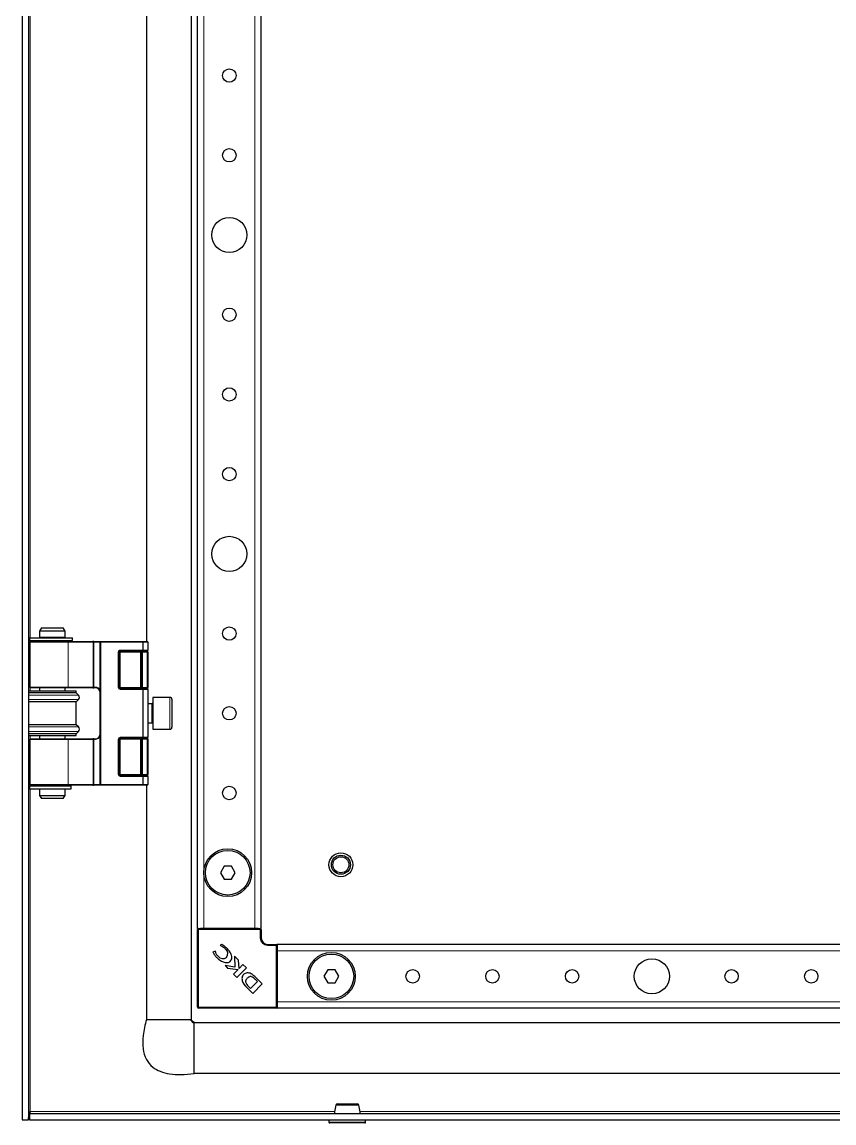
# Model space of a CAD drawing. Header units: millimetres. Extents: x -752 to 2755, y -1229 to 1219.
# Drawn here: x -604.2 to -349.5, y -701.6 to -356.3 of the extents above; entities that cross this region are included whole.
import ezdxf

# ---------------------------------------------------------------- set-up
doc = ezdxf.new("R2010")
doc.units = ezdxf.units.MM

msp = doc.modelspace()

# ---------------------------------------------------------------- linework, layer by layer
at = {"color": 7, "linetype": 'Continuous', "lineweight": 25}
for p, q in [((-604.16, 454.38), (-604.16, -700.62)), ((-602.16, 454.38), (-602.16, -700.62)), ((-551.16, 422.88), (-551.16, -669.12)), ((-549.16, -640.62), (-549.16, 394.38)), ((-529.16, -640.62), (-529.16, 394.38)), ((-565.16, -345.62), (-565.16, -550.62)), ((-598.08, -546.37), (-598.66, -547.37)), ((-598.66, -547.37), (-598.66, -549.37)), ((-595.19, -547.37), (-598.66, -547.37)), ((-598.08, -546.37), (-595.11, -546.37)), ((-590.66, -547.37), (-595.19, -547.37)), ((-595.11, -546.37), (-591.24, -546.37)), ((-590.66, -547.37), (-591.24, -546.37)), ((-590.66, -549.37), (-590.66, -547.37)), ((-601.81, -549.42), (-601.81, -550.32)), ((-601.81, -549.42), (-588.34, -549.42)), ((-601.81, -550.32), (-588.34, -550.32)), ((-601.66, -550.82), (-601.66, -564.92)), ((-601.46, -550.62), (-589.85, -550.62)), ((-590.66, -549.37), (-598.66, -549.37)), ((-598.66, -550.37), (-598.66, -550.62)), ((-590.66, -550.37), (-598.66, -550.37)), ((-598.16, -549.37), (-598.16, -549.42)), ((-598.16, -550.32), (-598.16, -550.37)), ((-591.16, -549.42), (-591.16, -549.37)), ((-591.16, -550.37), (-591.16, -550.32)), ((-590.66, -550.62), (-590.66, -550.37)), ((-589.85, -550.62), (-581.96, -550.62)), ((-588.34, -549.42), (-588.29, -549.42)), ((-588.34, -550.32), (-588.29, -550.32)), ((-588.29, -550.32), (-588.29, -549.42)), ((-581.68, -550.62), (-581.96, -550.62)), ((-581.68, -550.62), (-579.46, -550.62)), ((-579.66, -595.42), (-579.66, -550.82)), ((-579.46, -550.62), (-566.24, -550.62)), ((-566.24, -550.62), (-564.86, -550.62)), ((-566.16, -553.32), (-566.16, -550.82)), ((-564.66, -550.82), (-564.66, -553.32)), ((-573.66, -553.92), (-573.66, -565.02)), ((-566.28, -553.62), (-573.36, -553.62)), ((-566.66, -553.92), (-566.66, -565.02)), ((-564.96, -553.62), (-566.28, -553.62)), ((-564.66, -553.92), (-564.66, -553.32)), ((-564.66, -553.92), (-564.66, -565.02)), ((-602.16, -566.12), (-587.16, -566.12)), ((-589.85, -565.12), (-601.46, -565.12)), ((-598.66, -565.12), (-598.66, -566.12)), ((-590.66, -566.12), (-590.66, -565.12)), ((-581.96, -565.12), (-589.85, -565.12)), ((-587.16, -566.72), (-587.16, -566.12)), ((-581.96, -565.12), (-581.68, -565.12)), ((-581.16, -565.12), (-581.68, -565.12)), ((-573.36, -565.32), (-566.28, -565.32)), ((-566.28, -565.32), (-564.96, -565.32)), ((-566.16, -580.62), (-566.16, -565.62)), ((-564.66, -565.62), (-564.66, -565.02)), ((-564.66, -565.62), (-564.66, -580.62)), ((-587.16, -566.72), (-602.16, -566.72)), ((-587.16, -569.52), (-602.16, -569.52)), ((-586.46, -567.4), (-587.16, -566.72)), ((-587.16, -569.52), (-586.46, -568.83)), ((-587.16, -576.72), (-587.16, -569.52)), ((-557.76, -568.12), (-563.16, -568.12)), ((-563.16, -568.12), (-563.16, -573.12)), ((-557.16, -568.72), (-557.16, -573.12)), ((-563.41, -570.12), (-564.66, -570.12)), ((-563.16, -573.12), (-563.16, -578.12)), ((-557.16, -573.12), (-557.16, -577.52)), ((-564.66, -576.12), (-563.41, -576.12)), ((-587.16, -576.72), (-602.16, -576.72)), ((-587.16, -579.52), (-602.16, -579.52)), ((-586.46, -577.4), (-587.16, -576.72)), ((-587.16, -579.52), (-586.46, -578.83)), ((-587.16, -580.12), (-587.16, -579.52)), ((-563.16, -578.12), (-557.76, -578.12)), ((-602.16, -580.12), (-587.16, -580.12)), ((-601.66, -581.32), (-601.66, -595.42)), ((-601.46, -581.12), (-589.85, -581.12)), ((-598.66, -580.12), (-598.66, -581.12)), ((-590.66, -581.12), (-590.66, -580.12)), ((-589.85, -581.12), (-581.96, -581.12)), ((-581.68, -581.12), (-581.96, -581.12)), ((-581.68, -581.12), (-581.16, -581.12)), ((-573.66, -581.22), (-573.66, -592.32)), ((-566.28, -580.92), (-573.36, -580.92)), ((-566.66, -581.22), (-566.66, -592.32)), ((-564.96, -580.92), (-566.28, -580.92)), ((-564.66, -581.22), (-564.66, -580.62)), ((-564.66, -581.22), (-564.66, -592.32)), ((-573.36, -592.62), (-566.28, -592.62)), ((-566.28, -592.62), (-564.96, -592.62)), ((-566.16, -595.42), (-566.16, -592.92)), ((-564.66, -592.92), (-564.66, -592.32)), ((-564.66, -592.92), (-564.66, -595.42)), ((-601.81, -595.92), (-601.81, -596.82)), ((-601.81, -595.92), (-588.82, -595.92)), ((-601.81, -596.82), (-588.82, -596.82)), ((-589.85, -595.62), (-601.46, -595.62)), ((-598.66, -595.62), (-598.66, -595.87)), ((-590.66, -595.87), (-598.66, -595.87)), ((-598.66, -596.87), (-598.66, -598.87)), ((-590.66, -596.87), (-598.66, -596.87)), ((-598.16, -595.87), (-598.16, -595.92)), ((-598.16, -596.82), (-598.16, -596.87)), ((-591.16, -595.92), (-591.16, -595.87)), ((-591.16, -596.87), (-591.16, -596.82)), ((-590.66, -595.87), (-590.66, -595.62)), ((-590.66, -598.87), (-590.66, -596.87)), ((-581.96, -595.62), (-589.85, -595.62)), ((-588.82, -595.92), (-588.74, -595.92)), ((-588.82, -596.82), (-588.74, -596.82)), ((-588.74, -596.82), (-588.74, -595.92)), ((-588.74, -595.92), (-588.72, -595.92)), ((-588.74, -596.82), (-588.72, -596.82)), ((-588.72, -596.82), (-588.72, -595.92)), ((-581.96, -595.62), (-581.68, -595.62)), ((-579.46, -595.62), (-581.68, -595.62)), ((-566.24, -595.62), (-579.46, -595.62)), ((-564.86, -595.62), (-566.24, -595.62)), ((-565.16, -595.62), (-565.16, -669.12)), ((-598.66, -598.87), (-598.08, -599.87)), ((-598.66, -598.87), (-590.66, -598.87)), ((-591.24, -599.87), (-598.08, -599.87)), ((-591.24, -599.87), (-590.66, -598.87)), ((-540.81, -621.12), (-541.97, -623.12)), ((-538.5, -621.12), (-540.81, -621.12)), ((-537.35, -623.12), (-538.5, -621.12)), ((-541.97, -623.12), (-540.81, -625.12)), ((-538.5, -625.12), (-537.35, -623.12)), ((-540.81, -625.12), (-538.5, -625.12)), ((-548.86, -640.62), (-549.16, -640.62)), ((-549.16, -665.32), (-549.16, -640.92)), ((-548.86, -640.62), (-548.21, -640.62)), ((-547.16, -640.62), (-548.21, -640.62)), ((-531.16, -640.62), (-547.16, -640.62)), ((-530.1, -640.62), (-531.16, -640.62)), ((-530.1, -640.62), (-529.46, -640.62)), ((-529.16, -640.62), (-529.46, -640.62)), ((-529.16, -640.92), (-529.16, -643.62)), ((-541.53, -645.62), (-542.04, -645.87)), ((-527.16, -645.62), (-524.46, -645.62)), ((-244.66, -645.62), (-524.16, -645.62)), ((-524.16, -645.62), (-524.16, -645.92)), ((-543.61, -647.68), (-544.3, -648.01)), ((-543.48, -647.82), (-543.61, -647.68)), ((-542.04, -645.87), (-541.93, -645.98)), ((-524.16, -645.92), (-524.16, -646.56)), ((-524.16, -646.56), (-524.16, -647.62)), ((-524.16, -647.62), (-524.16, -663.62)), ((-540.49, -652.25), (-539.69, -653.04)), ((-537.39, -652.72), (-540.49, -652.25)), ((-537.57, -649.25), (-537.39, -652.72)), ((-536.28, -650.53), (-537.57, -649.25)), ((-536.11, -653.19), (-536.28, -650.53)), ((-534.87, -651.95), (-536.11, -653.19)), ((-533.81, -653.01), (-534.87, -651.95)), ((-539.69, -653.04), (-536.43, -653.53)), ((-536.43, -653.53), (-537.82, -654.92)), ((-537.82, -654.92), (-536.77, -655.97)), ((-536.77, -655.97), (-533.81, -653.01)), ((-508.31, -653.62), (-509.47, -655.62)), ((-509.47, -655.62), (-508.31, -657.62)), ((-506, -653.62), (-508.31, -653.62)), ((-504.85, -655.62), (-506, -653.62)), ((-506, -657.62), (-504.85, -655.62)), ((-533.76, -658.98), (-531.76, -660.97)), ((-533.21, -658.73), (-532.47, -659.45)), ((-532.47, -659.45), (-530.29, -657.27)), ((-531.76, -660.97), (-528.81, -658.01)), ((-530.29, -657.27), (-530.96, -656.61)), ((-530.7, -656.12), (-530.71, -656.1)), ((-528.81, -658.01), (-530.7, -656.12)), ((-508.31, -657.62), (-506, -657.62)), ((-524.46, -665.62), (-548.86, -665.62)), ((-524.16, -663.62), (-524.16, -664.67)), ((-524.16, -664.67), (-524.16, -665.32)), ((-524.16, -665.32), (-524.16, -665.62)), ((-244.66, -665.62), (-524.16, -665.62)), ((-550.16, -670.12), (-244.06, -670.12)), ((-117.16, -686.12), (-550.16, -686.12)), ((-604.16, -700.62), (-602.16, -700.62)), ((-601.86, -698.62), (-601.86, -700.62)), ((-601.86, -698.62), (-111.46, -698.62)), ((-601.86, -700.62), (-111.46, -700.62)), ((-601.75, -698.62), (-601.56, -698.02)), ((-507.91, -700.62), (-507.91, -701.37)), ((-496.41, -701.37), (-496.41, -700.62)), ((-505.17, -701.62), (-507.66, -701.62)), ((-496.66, -701.62), (-505.17, -701.62))]:
    msp.add_line(p, q, dxfattribs=at)
at = {"color": 8, "linetype": 'Continuous', "lineweight": 18}
for p, q in [((-547.16, -640.62), (-547.16, 394.38)), ((-531.16, -640.62), (-531.16, 394.38)), ((-601.56, -549.42), (-601.56, -346.82)), ((-589.71, -550.82), (-601.66, -550.82)), ((-601.56, -550.64), (-601.56, -550.32)), ((-589.71, -550.82), (-589.71, -564.92)), ((-581.82, -550.82), (-589.71, -550.82)), ((-588.34, -549.42), (-588.34, -550.32)), ((-581.82, -564.92), (-581.82, -550.82)), ((-581.68, -550.82), (-581.82, -550.82)), ((-581.68, -550.82), (-581.68, -550.62)), ((-581.68, -550.82), (-581.68, -564.92)), ((-579.66, -550.82), (-581.68, -550.82)), ((-579.66, -550.82), (-579.46, -550.82)), ((-579.46, -550.62), (-579.46, -550.82)), ((-579.46, -550.82), (-579.46, -595.42)), ((-566.16, -550.82), (-579.46, -550.82)), ((-564.66, -550.82), (-566.16, -550.82)), ((-573.96, -565.02), (-573.96, -553.92)), ((-573.96, -553.92), (-573.66, -553.92)), ((-573.66, -553.92), (-573.36, -553.92)), ((-573.36, -553.32), (-566.16, -553.32)), ((-573.36, -553.32), (-573.36, -553.62)), ((-573.36, -553.62), (-573.36, -553.92)), ((-573.36, -553.92), (-573.36, -565.02)), ((-566.96, -553.92), (-573.36, -553.92)), ((-566.96, -553.62), (-566.96, -553.92)), ((-566.96, -553.92), (-566.66, -553.92)), ((-566.96, -565.02), (-566.96, -553.92)), ((-566.66, -553.92), (-566.36, -553.92)), ((-566.36, -553.62), (-566.36, -553.92)), ((-564.96, -553.92), (-566.36, -553.92)), ((-566.36, -553.92), (-566.36, -565.02)), ((-566.16, -553.32), (-564.66, -553.32)), ((-564.96, -553.62), (-564.96, -553.92)), ((-564.66, -553.92), (-564.96, -553.92)), ((-564.96, -565.02), (-564.96, -553.92)), ((-601.66, -564.92), (-589.71, -564.92)), ((-601.56, -566.12), (-601.56, -565.09)), ((-589.71, -564.92), (-581.82, -564.92)), ((-581.68, -564.92), (-581.82, -564.92)), ((-581.68, -565.12), (-581.68, -564.92)), ((-581.68, -564.92), (-581.16, -564.92)), ((-581.16, -565.12), (-581.16, -564.92)), ((-573.66, -565.02), (-573.96, -565.02)), ((-573.36, -565.02), (-573.66, -565.02)), ((-573.36, -565.02), (-566.96, -565.02)), ((-573.36, -565.02), (-573.36, -565.32)), ((-573.36, -565.32), (-573.36, -565.62)), ((-566.16, -565.62), (-573.36, -565.62)), ((-566.96, -565.02), (-566.96, -565.32)), ((-566.66, -565.02), (-566.96, -565.02)), ((-566.36, -565.02), (-566.66, -565.02)), ((-566.36, -565.02), (-564.96, -565.02)), ((-566.36, -565.02), (-566.36, -565.32)), ((-564.66, -565.62), (-566.16, -565.62)), ((-564.96, -565.02), (-564.96, -565.32)), ((-564.96, -565.02), (-564.66, -565.02)), ((-586.46, -567.4), (-602.16, -567.4)), ((-586.46, -568.83), (-602.16, -568.83)), ((-557.76, -573.12), (-557.76, -568.12)), ((-563.41, -576.12), (-563.41, -570.12)), ((-557.76, -578.12), (-557.76, -573.12)), ((-586.46, -577.4), (-602.16, -577.4)), ((-586.46, -578.83), (-602.16, -578.83)), ((-589.71, -581.32), (-601.66, -581.32)), ((-601.56, -581.14), (-601.56, -580.12)), ((-589.71, -581.32), (-589.71, -595.42)), ((-581.82, -581.32), (-589.71, -581.32)), ((-581.82, -595.42), (-581.82, -581.32)), ((-581.82, -581.32), (-581.68, -581.32)), ((-581.68, -581.32), (-581.68, -581.12)), ((-581.68, -581.32), (-581.68, -595.42)), ((-581.16, -581.32), (-581.68, -581.32)), ((-581.16, -581.32), (-581.16, -581.12)), ((-573.96, -592.32), (-573.96, -581.22)), ((-573.96, -581.22), (-573.66, -581.22)), ((-573.66, -581.22), (-573.36, -581.22)), ((-573.36, -580.62), (-566.16, -580.62)), ((-573.36, -580.92), (-573.36, -580.62)), ((-573.36, -580.92), (-573.36, -581.22)), ((-566.96, -581.22), (-573.36, -581.22)), ((-573.36, -581.22), (-573.36, -592.32)), ((-566.96, -580.92), (-566.96, -581.22)), ((-566.96, -581.22), (-566.66, -581.22)), ((-566.96, -592.32), (-566.96, -581.22)), ((-566.66, -581.22), (-566.36, -581.22)), ((-566.36, -581.22), (-566.36, -580.92)), ((-564.96, -581.22), (-566.36, -581.22)), ((-566.36, -581.22), (-566.36, -592.32)), ((-566.16, -580.62), (-564.66, -580.62)), ((-564.96, -581.22), (-564.96, -580.92)), ((-564.96, -581.22), (-564.66, -581.22)), ((-564.96, -592.32), (-564.96, -581.22)), ((-573.96, -592.32), (-573.66, -592.32)), ((-573.66, -592.32), (-573.36, -592.32)), ((-573.36, -592.32), (-566.96, -592.32)), ((-573.36, -592.32), (-573.36, -592.62)), ((-573.36, -592.92), (-573.36, -592.62)), ((-566.16, -592.92), (-573.36, -592.92)), ((-566.96, -592.32), (-566.96, -592.62)), ((-566.96, -592.32), (-566.66, -592.32)), ((-566.66, -592.32), (-566.36, -592.32)), ((-566.36, -592.62), (-566.36, -592.32)), ((-566.36, -592.32), (-564.96, -592.32)), ((-564.66, -592.92), (-566.16, -592.92)), ((-564.96, -592.62), (-564.96, -592.32)), ((-564.96, -592.32), (-564.66, -592.32)), ((-601.66, -595.42), (-589.71, -595.42)), ((-601.56, -595.92), (-601.56, -595.59)), ((-601.56, -698.02), (-601.56, -596.82)), ((-589.71, -595.42), (-581.82, -595.42)), ((-588.82, -595.92), (-588.82, -596.82)), ((-581.82, -595.42), (-581.68, -595.42)), ((-581.68, -595.62), (-581.68, -595.42)), ((-581.68, -595.42), (-579.66, -595.42)), ((-579.46, -595.42), (-579.66, -595.42)), ((-579.46, -595.42), (-566.16, -595.42)), ((-579.46, -595.42), (-579.46, -595.62)), ((-566.16, -595.42), (-564.66, -595.42)), ((-549.16, -640.92), (-548.86, -640.92)), ((-548.86, -640.62), (-548.86, -640.92)), ((-548.86, -640.92), (-548.86, -665.32)), ((-529.46, -640.92), (-548.86, -640.92)), ((-529.46, -640.62), (-529.46, -640.92)), ((-529.46, -643.62), (-529.46, -640.92)), ((-529.46, -640.92), (-529.16, -640.92)), ((-529.16, -643.62), (-529.46, -643.62)), ((-527.16, -645.62), (-527.16, -645.92)), ((-524.46, -645.62), (-524.46, -645.92)), ((-524.46, -645.92), (-527.16, -645.92)), ((-524.46, -665.32), (-524.46, -645.92)), ((-524.46, -645.92), (-524.16, -645.92)), ((-244.66, -647.62), (-524.16, -647.62)), ((-548.86, -665.32), (-549.16, -665.32)), ((-548.86, -665.32), (-524.46, -665.32)), ((-548.86, -665.32), (-548.86, -665.62)), ((-524.46, -665.32), (-524.46, -665.62)), ((-524.46, -665.32), (-524.16, -665.32)), ((-244.66, -663.62), (-524.16, -663.62)), ((-506.13, -698.02), (-601.56, -698.02)), ((-215.13, -698.02), (-498.19, -698.02)), ((-507.91, -701.37), (-505.3, -701.37)), ((-505.3, -701.37), (-496.41, -701.37))]:
    msp.add_line(p, q, dxfattribs=at)
at = {"color": 7, "linetype": 'Continuous', "lineweight": 25}
for centre, radius in [((-539.16, -373.12), 2.1), ((-539.16, -398.12), 2.1), ((-539.16, -423.12), 5.5), ((-539.16, -448.12), 2.1), ((-539.16, -473.12), 2.1), ((-539.16, -498.12), 2.1), ((-539.16, -523.12), 5.5), ((-539.16, -548.12), 2.1), ((-539.16, -573.12), 2.1), ((-539.16, -598.12), 2.1), ((-539.66, -623.12), 7.5), ((-539.66, -623.12), 7), ((-504.16, -620.62), 3.75), ((-504.16, -620.62), 3), ((-504.16, -620.62), 2.5), ((-507.16, -655.62), 7.5), ((-507.16, -655.62), 7), ((-406.66, -655.62), 5.5), ((-481.66, -655.62), 2.1), ((-456.66, -655.62), 2.1), ((-431.66, -655.62), 2.1), ((-381.66, -655.62), 2.1), ((-356.66, -655.62), 2.1)]:
    msp.add_circle(centre, radius, dxfattribs=at)
for centre, radius, start, end in [((-601.46, -550.82), 0.2, 90, 180), ((-579.46, -550.82), 0.2, 90, 180), ((-564.86, -550.82), 0.2, 0, 90), ((-573.36, -553.92), 0.3, 90, 180), ((-566.36, -553.92), 0.3, 90, 180), ((-564.96, -553.32), 0.3, 270, 0), ((-601.46, -564.92), 0.2, 180, 270), ((-581.16, -566.62), 1.5, 0, 90), ((-573.36, -565.02), 0.3, 180, 270), ((-566.36, -565.02), 0.3, 180, 270), ((-564.96, -565.62), 0.3, 0, 90), ((-587.16, -568.12), 1, 314.427, 45.573), ((-557.76, -568.72), 0.6, 0, 90), ((-563.41, -569.87), 0.25, 270, 0), ((-563.41, -576.37), 0.25, 0, 90), ((-587.16, -578.12), 1, 314.427, 45.573), ((-581.16, -579.62), 1.5, 270, 0), ((-557.76, -577.52), 0.6, 270, 0), ((-601.46, -581.32), 0.2, 90, 180), ((-573.36, -581.22), 0.3, 90, 180), ((-566.36, -581.22), 0.3, 90, 180), ((-564.96, -580.62), 0.3, 270, 0), ((-573.36, -592.32), 0.3, 180, 270), ((-566.36, -592.32), 0.3, 180, 270), ((-564.96, -592.92), 0.3, 0, 90), ((-601.46, -595.42), 0.2, 180, 270), ((-579.46, -595.42), 0.2, 180, 270), ((-564.86, -595.42), 0.2, 270, 0), ((-548.86, -640.92), 0.3, 90, 180), ((-529.46, -640.92), 0.3, 0, 90), ((-527.16, -643.62), 2, 180, 270), ((-524.46, -645.92), 0.3, 0, 90), ((-541.56, -648.54), 1.94, 323.3097, 52.3464), ((-541.16, -648.11), 1.97, 218.454, 305.887), ((-530.55, -655.32), 4.87, 200.3445, 228.7777), ((-528.74, -654.54), 6.12, 216.9888, 223.0744), ((-548.86, -665.32), 0.3, 180, 270), ((-524.46, -665.32), 0.3, 270, 0), ((-505.27, -696.12), 0.5, 89.9637, 164.834), ((-499.05, -696.12), 0.5, 15.2465, 90.046), ((-507.66, -701.37), 0.25, 180, 270), ((-496.66, -701.37), 0.25, 270, 0)]:
    msp.add_arc(centre, radius, start, end, dxfattribs=at)
at = {"color": 8, "linetype": 'Continuous', "lineweight": 18}
for centre, radius, start, end in [((-589.89, -550.79), 0.179, 351.9505, 78.5782), ((-581.99, -550.79), 0.179, 351.9505, 78.5782), ((-573.36, -553.92), 0.6, 90, 180), ((-589.89, -564.94), 0.179, 281.4218, 8.0495), ((-581.99, -564.94), 0.179, 281.4218, 8.0495), ((-581.16, -566.62), 1.7, 28.0725, 90), ((-573.36, -565.02), 0.6, 180, 270), ((-589.89, -581.29), 0.179, 351.9505, 78.5782), ((-581.99, -581.29), 0.179, 351.9505, 78.5782), ((-581.16, -579.62), 1.7, 270, 331.9275), ((-573.36, -581.22), 0.6, 90, 180), ((-573.36, -592.32), 0.6, 180, 270), ((-589.89, -595.44), 0.179, 281.4218, 8.0495), ((-581.99, -595.44), 0.179, 281.4218, 8.0495), ((-527.16, -643.62), 2.3, 180, 270)]:
    msp.add_arc(centre, radius, start, end, dxfattribs=at)
at = {"color": 7, "linetype": 'Continuous', "lineweight": 25}
for centre, major_axis, start_param, end_param in [((-566.24, -550.82), (0, 0.2), 4.712389, 6.283185), ((-566.28, -553.32), (0, 0.3), 3.141593, 4.712389), ((-566.28, -565.62), (0, 0.3), 4.712389, 6.283185), ((-566.28, -580.62), (0, 0.3), 3.141593, 4.712389), ((-566.28, -592.92), (0, 0.3), 4.712389, 6.283185), ((-566.24, -595.42), (0, 0.2), 3.141593, 4.712389)]:
    msp.add_ellipse(centre, major_axis=major_axis, ratio=0.414214, start_param=start_param, end_param=end_param, dxfattribs=at)
for points, knots in [([(-540.02, -646.72), (-540.29, -646.48), (-540.75, -646.05), (-541.3, -645.75), (-541.53, -645.62)], [0, 0, 0, 0, 0.577653, 1, 1, 1, 1]), ([(-544.3, -648.01), (-544.12, -648.35), (-543.78, -648.98), (-543.29, -649.51), (-543.06, -649.75)], [0, 0, 0, 0, 0.5368, 1, 1, 1, 1]), ([(-542.7, -649.33), (-542.92, -649.07), (-543.3, -648.63), (-543.42, -648.06), (-543.48, -647.82)], [0, 0, 0, 0, 0.5796082, 1, 1, 1, 1]), ([(-541.93, -645.98), (-541.62, -646.12), (-541.05, -646.38), (-540.59, -646.81), (-540.38, -647.01)], [0, 0, 0, 0, 0.547643, 1, 1, 1, 1]), ([(-538.9, -650.95), (-538.76, -650.79), (-538.48, -650.45), (-538.31, -649.76), (-538.44, -648.88), (-539.01, -647.81), (-539.65, -647.12), (-540.02, -646.72)], [0, 0, 0, 0, 0.130532, 0.266031, 0.423997, 0.666819, 1, 1, 1, 1]), ([(-543.06, -649.75), (-542.69, -650.08), (-542, -650.69), (-540.83, -651.24), (-539.89, -651.38), (-539.24, -651.23), (-539.01, -651.04), (-538.9, -650.95)], [0, 0, 0, 0, 0.315674, 0.58952, 0.813199, 0.909026, 1, 1, 1, 1]), ([(-532.04, -654.97), (-532.25, -654.86), (-532.63, -654.65), (-533.27, -654.54), (-533.86, -654.57), (-534.4, -654.78), (-534.83, -655.14), (-535.12, -655.65), (-535.24, -656.31), (-535.16, -656.76), (-535.11, -657.01)], [0, 0, 0, 0, 0.1380907, 0.2654555, 0.3840134, 0.4961027, 0.6057595, 0.7197905, 0.8476619, 1, 1, 1, 1]), ([(-530.96, -656.61), (-531.16, -656.42), (-531.53, -656.07), (-532.07, -655.74), (-532.52, -655.68), (-532.86, -655.75), (-533.21, -655.94), (-533.43, -656.13), (-533.54, -656.24)], [0, 0, 0, 0, 0.2746757, 0.5030419, 0.607381, 0.7165791, 0.8434117, 1, 1, 1, 1]), ([(-531.2, -655.65), (-531.35, -655.51), (-531.61, -655.27), (-531.91, -655.06), (-532.04, -654.97)], [0, 0, 0, 0, 0.55183, 1, 1, 1, 1]), ([(-530.71, -656.1), (-530.79, -656.03), (-530.95, -655.87), (-531.11, -655.72), (-531.2, -655.65)], [0, 0, 0, 0, 0.486421, 1, 1, 1, 1]), ([(-533.54, -656.24), (-533.63, -656.34), (-533.8, -656.51), (-533.98, -656.79), (-534.07, -657.06), (-534.07, -657.39), (-533.92, -657.79), (-533.73, -658.07), (-533.63, -658.23)], [0, 0, 0, 0, 0.176808, 0.319231, 0.43938, 0.552395, 0.749205, 1, 1, 1, 1]), ([(-565.16, -669.12), (-565.56, -670.8), (-566.3, -673.84), (-566.39, -678.15), (-565.42, -681.7), (-563.37, -684.15), (-560.73, -685.58), (-557.71, -686.32), (-554.11, -686.52), (-551.54, -686.26), (-550.16, -686.12)], [0, 0, 0, 0, 0.176067, 0.318225, 0.435596, 0.543482, 0.633889, 0.737152, 0.858183, 1, 1, 1, 1]), ([(-552.14, -669.12), (-551.84, -669.12), (-551.39, -669.12), (-551.3, -669.12), (-551.27, -669.12)], [0, 0, 0, 0, 0.649139, 1, 1, 1, 1]), ([(-550.16, -670.28), (-550.26, -670.27), (-550.4, -670.25), (-550.55, -670.18), (-550.64, -670.12), (-550.69, -670.06), (-550.73, -669.98), (-550.76, -669.91), (-550.83, -669.74), (-551, -669.66), (-551.15, -669.43), (-551.18, -669.23), (-551.19, -669.12)], [0, 0, 0, 0, 0.146823, 0.202041, 0.247643, 0.28691, 0.323569, 0.360785, 0.40083, 0.628513, 0.79432, 1, 1, 1, 1]), ([(-550.16, -670.12), (-550.38, -669.97), (-550.78, -669.7), (-551.04, -669.3), (-551.16, -669.12)], [0, 0, 0, 0, 0.556114, 1, 1, 1, 1]), ([(-550.16, -686.12), (-550.16, -686.09), (-550.16, -686.02), (-550.16, -685.38), (-550.16, -683.92), (-550.16, -681.73), (-550.16, -679.73), (-550.16, -678.12), (-550.16, -676.51), (-550.16, -674.51), (-550.16, -672.33), (-550.16, -670.82), (-550.16, -670.42), (-550.16, -670.28)], [0, 0, 0, 0, 0.069165, 0.1363, 0.267291, 0.398282, 0.465417, 0.534583, 0.603748, 0.670883, 0.801874, 0.932865, 1, 1, 1, 1]), ([(-505.75, -695.97), (-505.94, -696.71), (-506.16, -697.57), (-506.18, -698.49), (-506.18, -698.62)], [0, 0, 0, 0, 0.85815, 1, 1, 1, 1]), ([(-505.23, -695.62), (-505.24, -695.62), (-505.29, -695.62), (-505.01, -695.62), (-504.49, -695.62), (-503.77, -695.62), (-502.92, -695.62), (-501.85, -695.62), (-500.83, -695.62), (-499.94, -695.62), (-499.33, -695.62), (-499.04, -695.62), (-499.08, -695.62), (-499.09, -695.62)], [0, 0, 0, 0, 0.0338399, 0.141254, 0.2486978, 0.3157737, 0.4233143, 0.530846, 0.6382096, 0.7457063, 0.853372, 0.9609167, 1, 1, 1, 1]), ([(-498.14, -698.62), (-498.14, -698.49), (-498.16, -697.57), (-498.38, -696.71), (-498.57, -695.97)], [0, 0, 0, 0, 0.14185, 1, 1, 1, 1]), ([(-602.16, -700.62), (-602.13, -700.18), (-602.1, -699.62), (-601.9, -699.06), (-601.86, -698.94)], [0, 0, 0, 0, 0.773459, 1, 1, 1, 1])]:
    msp.add_open_spline(points, degree=3, knots=knots, dxfattribs=at)
for points in [[(-565.16, -669.12), (-565.12, -669.12), (-565.03, -669.12), (-564.46, -669.12), (-564.18, -669.12)], [(-564.18, -669.12), (-563.85, -669.12), (-563.19, -669.12), (-562.21, -669.12), (-561.73, -669.12)], [(-561.73, -669.12), (-561.17, -669.12), (-560.04, -669.12), (-558.79, -669.12), (-558.16, -669.12)], [(-558.16, -669.12), (-557.53, -669.12), (-556.28, -669.12), (-555.15, -669.12), (-554.59, -669.12)], [(-554.59, -669.12), (-554.1, -669.12), (-553.13, -669.12), (-552.47, -669.12), (-552.14, -669.12)], [(-601.56, -698.02), (-601.58, -698.1), (-601.63, -698.25), (-601.71, -698.45), (-601.78, -698.59), (-601.83, -698.61), (-601.86, -698.62)]]:
    msp.add_open_spline(points, degree=3, dxfattribs=at)
at = {"color": 8, "linetype": 'Continuous', "lineweight": 18}
msp.add_open_spline([(-498.61, -695.99), (-498.6, -695.99), (-498.55, -695.99), (-498.89, -695.99), (-499.6, -695.99), (-500.62, -695.99), (-501.8, -695.99), (-503.03, -695.99), (-504.02, -695.99), (-504.85, -695.99), (-505.45, -695.99), (-505.77, -695.99), (-505.72, -695.99), (-505.71, -695.99)], degree=3, knots=[0, 0, 0, 0, 0.038891, 0.14638, 0.253973, 0.361383, 0.468681, 0.576165, 0.683665, 0.750707, 0.858068, 0.965424, 1, 1, 1, 1], dxfattribs=at)

doc.saveas('drawing.dxf')
